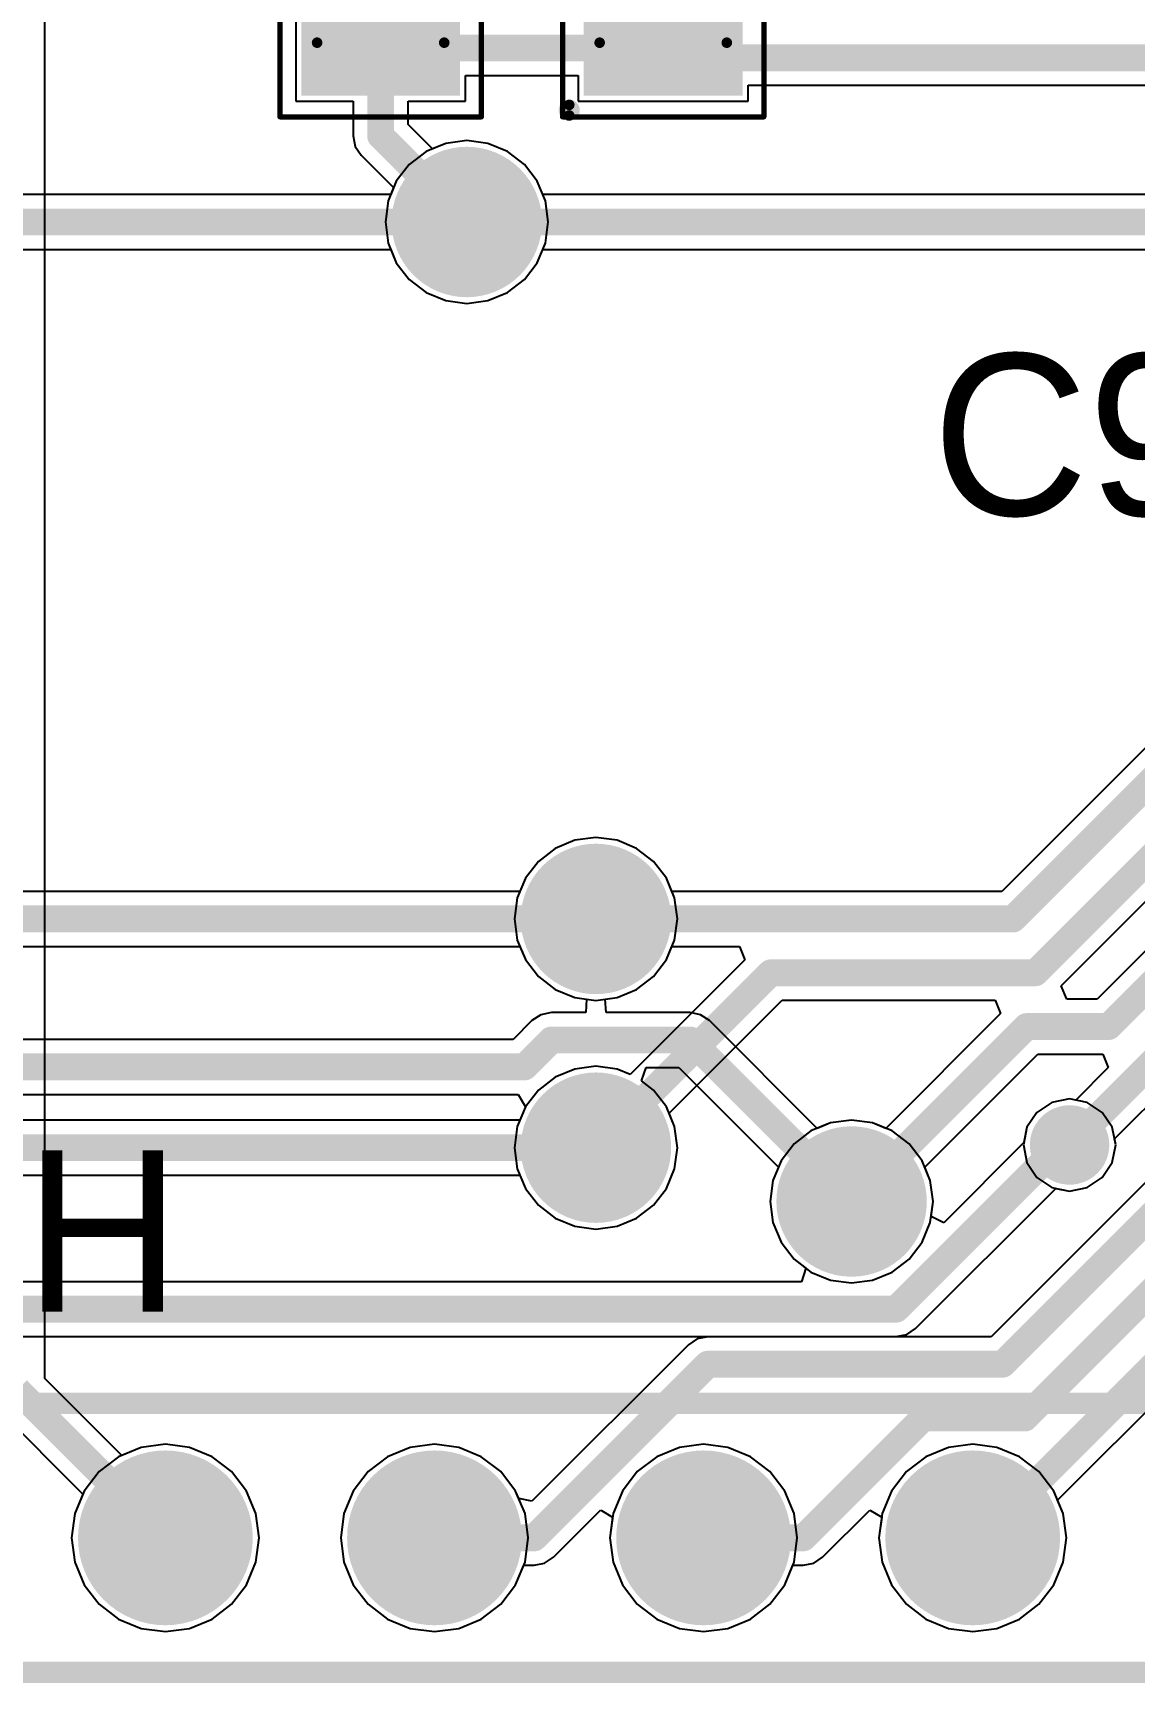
# Model space of a CAD drawing. Header units: millimetres. Extents: x 2.5 to 14.5, y 1.2 to 4.8.
# Drawn here: x 10.431 to 10.84, y 2.096 to 2.709 of the extents above; entities that cross this region are included whole.
import ezdxf

# ---------------------------------------------------------------- set-up
doc = ezdxf.new("R2010")
doc.units = ezdxf.units.MM
doc.header["$MEASUREMENT"] = 0
for name, color, linetype in [('BottomLayer', 5, 'Continuous'), ('BottomSolder', 6, 'Continuous'), ('ConnectLayer', 7, 'Continuous'), ('Mechanical13', 56, 'Continuous'), ('Mechanical15', 56, 'Continuous'), ('MultiLayer', 9, 'Continuous'), ('PadHoleLayer', 156, 'Continuous'), ('TopLayer', 1, 'Continuous'), ('TopOverlay', 2, 'Continuous'), ('TopPaste', 8, 'Continuous'), ('TopSolder', 216, 'Continuous'), ('ViaHoleLayer', 16, 'Continuous')]:
    doc.layers.add(name, color=color, linetype=linetype)

# ---------------------------------------------------------------- blocks, each defined once
blk = doc.blocks.new('HDR1X11_5')
at = {"layer": 'BottomLayer', "const_width": 0.02953}
for points in [[(0.18524, 0, 1), (0.21476, 0, 1)], [(0.28524, 0, 1), (0.31476, 0, 1)], [(0.38524, 0, 1), (0.41476, 0, 1)], [(0.48524, 0, 1), (0.51476, 0, 1)]]:
    blk.add_lwpolyline(points, format="xyb", close=True, dxfattribs=at)
at = {"layer": 'BottomSolder', "const_width": 0.03248}
for points in [[(0.18376, 0, 1), (0.21624, 0, 1)], [(0.28376, 0, 1), (0.31624, 0, 1)], [(0.38376, 0, 1), (0.41624, 0, 1)], [(0.48376, 0, 1), (0.51624, 0, 1)]]:
    blk.add_lwpolyline(points, format="xyb", close=True, dxfattribs=at)
at = {"layer": 'MultiLayer', "const_width": 0.02953}
for points in [[(0.18524, 0, 1), (0.21476, 0, 1)], [(0.28524, 0, 1), (0.31476, 0, 1)], [(0.38524, 0, 1), (0.41476, 0, 1)], [(0.48524, 0, 1), (0.51476, 0, 1)]]:
    blk.add_lwpolyline(points, format="xyb", close=True, dxfattribs=at)
at = {"layer": 'PadHoleLayer', "const_width": 0.01772}
for points in [[(0.19114, 0, 1), (0.20886, 0, 1)], [(0.29114, 0, 1), (0.30886, 0, 1)], [(0.39114, 0, 1), (0.40886, 0, 1)], [(0.49114, 0, 1), (0.50886, 0, 1)]]:
    blk.add_lwpolyline(points, format="xyb", close=True, dxfattribs=at)
at = {"layer": 'TopLayer', "const_width": 0.02953}
for points in [[(0.18524, 0, 1), (0.21476, 0, 1)], [(0.28524, 0, 1), (0.31476, 0, 1)], [(0.38524, 0, 1), (0.41476, 0, 1)], [(0.48524, 0, 1), (0.51476, 0, 1)]]:
    blk.add_lwpolyline(points, format="xyb", close=True, dxfattribs=at)
at = {"layer": 'TopOverlay', "const_width": 0.00787}
for points in [[(0.025, 0.05), (1.05, 0.05)], [(-0.05, -0.05), (1.05, -0.05)]]:
    blk.add_lwpolyline(points, dxfattribs=at)
at = {"layer": 'TopSolder', "const_width": 0.03248}
for points in [[(0.18376, 0, 1), (0.21624, 0, 1)], [(0.28376, 0, 1), (0.31624, 0, 1)], [(0.38376, 0, 1), (0.41624, 0, 1)], [(0.48376, 0, 1), (0.51624, 0, 1)]]:
    blk.add_lwpolyline(points, format="xyb", close=True, dxfattribs=at)
blk = doc.blocks.new('CAPCP2012X06N_198')
at = {"layer": 'Mechanical13', "const_width": 0.00394}
for points in [[(-0.03937, 0.02362), (-0.03937, -0.02362)], [(-0.03937, 0.02362), (0.03937, 0.02362)], [(0.03937, 0.02362), (0.03937, -0.02362)], [(-0.03937, -0.02362), (0.03937, -0.02362)]]:
    blk.add_lwpolyline(points, dxfattribs=at)
at = {"layer": 'Mechanical13', "const_width": 0.00197}
for points in [[(-0.04035, 0.02362, 1), (-0.03839, 0.02362, 1)], [(-0.04035, 0.02362, 1), (-0.03839, 0.02362, 1)], [(0.03839, 0.02362, 1), (0.04035, 0.02362, 1)], [(0.03839, 0.02362, 1), (0.04035, 0.02362, 1)], [(-0.04035, -0.02362, 1), (-0.03839, -0.02362, 1)], [(-0.04035, -0.02362, 1), (-0.03839, -0.02362, 1)], [(0.03839, -0.02362, 1), (0.04035, -0.02362, 1)], [(0.03839, -0.02362, 1), (0.04035, -0.02362, 1)]]:
    blk.add_lwpolyline(points, format="xyb", close=True, dxfattribs=at)
at = {"layer": 'Mechanical15'}
for points, const_width in [([(-0.06693, 0.0374), (-0.06693, -0.0374)], 0.00197), ([(-0.06693, 0.0374), (0.06693, 0.0374)], 0.00197), ([(0.06693, 0.0374), (0.06693, -0.0374)], 0.00197), ([(0, 0.01968), (0, -0.01969)], 0.00394), ([(-0.01969, 0), (0.01969, 0)], 0.00394), ([(-0.06693, -0.0374), (0.06693, -0.0374)], 0.00197)]:
    blk.add_lwpolyline(points, dxfattribs=dict(at, const_width=const_width))
for points, const_width in [([(-0.06742, 0.0374, 1), (-0.06644, 0.0374, 1)], 0.000984), ([(-0.06742, 0.0374, 1), (-0.06644, 0.0374, 1)], 0.000984), ([(0.06644, 0.0374, 1), (0.06742, 0.0374, 1)], 0.000984), ([(0.06644, 0.0374, 1), (0.06742, 0.0374, 1)], 0.000984), ([(-0.00098, 0.01968, 1), (0.00098, 0.01968, 1)], 0.00197), ([(-0.02067, 0, 1), (-0.0187, 0, 1)], 0.00197), ([(0.0187, 0, 1), (0.02067, 0, 1)], 0.00197), ([(-0.00098, -0.01969, 1), (0.00098, -0.01969, 1)], 0.00197), ([(-0.06742, -0.0374, 1), (-0.06644, -0.0374, 1)], 0.000984), ([(-0.06742, -0.0374, 1), (-0.06644, -0.0374, 1)], 0.000984), ([(0.06644, -0.0374, 1), (0.06742, -0.0374, 1)], 0.000984), ([(0.06644, -0.0374, 1), (0.06742, -0.0374, 1)], 0.000984)]:
    blk.add_lwpolyline(points, format="xyb", close=True, dxfattribs=dict(at, const_width=const_width))
at = {"layer": 'TopLayer'}
for points in [[(-0.02657, -0.02657), (-0.02657, 0.02657), (-0.0561, -0.02657), (-0.0561, 0.02657)], [(0.0561, -0.02657), (0.0561, 0.02657), (0.02657, -0.02657), (0.02657, 0.02657)]]:
    blk.add_solid(points, dxfattribs=at)
at = {"layer": 'TopOverlay'}
for points, const_width in [([(-0.06249, 0.03493, 1), (-0.06642, 0.03493, 1)], 0.00394), ([(-0.06741, 0.03493, 1), (-0.06544, 0.03493, 1)], 0.00197), ([(-0.06347, 0.03493, 1), (-0.0615, 0.03493, 1)], 0.00197), ([(-0.01378, 0.02264, 1), (-0.00984, 0.02264, 1)], 0.00394), ([(0.00984, 0.02264, 1), (0.01378, 0.02264, 1)], 0.00394), ([(-0.01378, -0.02264, 1), (-0.00984, -0.02264, 1)], 0.00394), ([(0.00984, -0.02264, 1), (0.01378, -0.02264, 1)], 0.00394)]:
    blk.add_lwpolyline(points, format="xyb", close=True, dxfattribs=dict(at, const_width=const_width))
at = {"layer": 'TopOverlay', "const_width": 0.00787}
for points in [[(-0.01181, 0.02264), (0.01181, 0.02264)], [(-0.01181, -0.02264), (0.01181, -0.02264)]]:
    blk.add_lwpolyline(points, dxfattribs=at)
at = {"layer": 'TopPaste'}
for points in [[(-0.02657, -0.02657), (-0.02657, 0.02657), (-0.0561, -0.02657), (-0.0561, 0.02657)], [(0.0561, -0.02657), (0.0561, 0.02657), (0.02657, -0.02657), (0.02657, 0.02657)]]:
    blk.add_solid(points, dxfattribs=at)
at = {"layer": 'TopSolder'}
for points in [[(-0.02362, -0.02953), (-0.02362, 0.02953), (-0.05905, -0.02953), (-0.05905, 0.02953)], [(0.05905, -0.02953), (0.05905, 0.02953), (0.02362, -0.02953), (0.02362, 0.02953)]]:
    blk.add_solid(points, dxfattribs=at)
blk = doc.blocks.new('CAPCP2012X06N_199')
at = {"layer": 'Mechanical13', "const_width": 0.00394}
for points in [[(-0.03937, -0.02362), (-0.03937, 0.02362)], [(0.03937, 0.02362), (-0.03937, 0.02362)], [(0.03937, -0.02362), (0.03937, 0.02362)], [(0.03937, -0.02362), (-0.03937, -0.02362)]]:
    blk.add_lwpolyline(points, dxfattribs=at)
at = {"layer": 'Mechanical13', "const_width": 0.00197}
for points in [[(-0.04035, 0.02362, 1), (-0.03839, 0.02362, 1)], [(-0.04035, 0.02362, 1), (-0.03839, 0.02362, 1)], [(0.03839, 0.02362, 1), (0.04035, 0.02362, 1)], [(0.03839, 0.02362, 1), (0.04035, 0.02362, 1)], [(-0.04035, -0.02362, 1), (-0.03839, -0.02362, 1)], [(-0.04035, -0.02362, 1), (-0.03839, -0.02362, 1)], [(0.03839, -0.02362, 1), (0.04035, -0.02362, 1)], [(0.03839, -0.02362, 1), (0.04035, -0.02362, 1)]]:
    blk.add_lwpolyline(points, format="xyb", close=True, dxfattribs=at)
at = {"layer": 'Mechanical15'}
for points, const_width in [([(-0.06693, -0.0374), (-0.06693, 0.0374)], 0.00197), ([(0.06693, 0.0374), (-0.06693, 0.0374)], 0.00197), ([(0.06693, -0.0374), (0.06693, 0.0374)], 0.00197), ([(0, -0.01968), (0, 0.01969)], 0.00394), ([(0.01968, 0), (-0.01969, 0)], 0.00394), ([(0.06693, -0.0374), (-0.06693, -0.0374)], 0.00197)]:
    blk.add_lwpolyline(points, dxfattribs=dict(at, const_width=const_width))
for points, const_width in [([(-0.06742, 0.0374, 1), (-0.06644, 0.0374, 1)], 0.000984), ([(-0.06742, 0.0374, 1), (-0.06644, 0.0374, 1)], 0.000984), ([(0.06644, 0.0374, 1), (0.06742, 0.0374, 1)], 0.000984), ([(0.06644, 0.0374, 1), (0.06742, 0.0374, 1)], 0.000984), ([(-0.00098, 0.01969, 1), (0.00098, 0.01969, 1)], 0.00197), ([(-0.02067, 0, 1), (-0.0187, 0, 1)], 0.00197), ([(0.0187, 0, 1), (0.02067, 0, 1)], 0.00197), ([(-0.00098, -0.01968, 1), (0.00098, -0.01968, 1)], 0.00197), ([(-0.06742, -0.0374, 1), (-0.06644, -0.0374, 1)], 0.000984), ([(-0.06742, -0.0374, 1), (-0.06644, -0.0374, 1)], 0.000984), ([(0.06644, -0.0374, 1), (0.06742, -0.0374, 1)], 0.000984), ([(0.06644, -0.0374, 1), (0.06742, -0.0374, 1)], 0.000984)]:
    blk.add_lwpolyline(points, format="xyb", close=True, dxfattribs=dict(at, const_width=const_width))
at = {"layer": 'TopLayer'}
for points in [[(-0.02657, -0.02657), (-0.02657, 0.02657), (-0.0561, -0.02657), (-0.0561, 0.02657)], [(0.0561, -0.02657), (0.0561, 0.02657), (0.02657, -0.02657), (0.02657, 0.02657)]]:
    blk.add_solid(points, dxfattribs=at)
at = {"layer": 'TopOverlay'}
for points, const_width in [([(-0.06249, 0.03493, 1), (-0.06642, 0.03493, 1)], 0.00394), ([(-0.06741, 0.03493, 1), (-0.06544, 0.03493, 1)], 0.00197), ([(-0.06347, 0.03493, 1), (-0.0615, 0.03493, 1)], 0.00197), ([(-0.01378, 0.02264, 1), (-0.00984, 0.02264, 1)], 0.00394), ([(0.00984, 0.02264, 1), (0.01378, 0.02264, 1)], 0.00394), ([(-0.01378, -0.02264, 1), (-0.00984, -0.02264, 1)], 0.00394), ([(0.00984, -0.02264, 1), (0.01378, -0.02264, 1)], 0.00394)]:
    blk.add_lwpolyline(points, format="xyb", close=True, dxfattribs=dict(at, const_width=const_width))
at = {"layer": 'TopOverlay', "const_width": 0.00787}
for points in [[(0.01181, 0.02264), (-0.01181, 0.02264)], [(0.01181, -0.02264), (-0.01181, -0.02264)]]:
    blk.add_lwpolyline(points, dxfattribs=at)
at = {"layer": 'TopPaste'}
for points in [[(-0.02657, -0.02657), (-0.02657, 0.02657), (-0.0561, -0.02657), (-0.0561, 0.02657)], [(0.0561, -0.02657), (0.0561, 0.02657), (0.02657, -0.02657), (0.02657, 0.02657)]]:
    blk.add_solid(points, dxfattribs=at)
at = {"layer": 'TopSolder'}
for points in [[(-0.02362, -0.02953), (-0.02362, 0.02953), (-0.05905, -0.02953), (-0.05905, 0.02953)], [(0.05905, -0.02953), (0.05905, 0.02953), (0.02362, -0.02953), (0.02362, 0.02953)]]:
    blk.add_solid(points, dxfattribs=at)

msp = doc.modelspace()

# ---------------------------------------------------------------- linework, layer by layer
at = {"layer": 'BottomLayer'}
for points, const_width in [([(10.5795, 2.639, 1), (10.6045, 2.639, 1)], 0.025), ([(10.5895, 2.639, 1), (10.5945, 2.639, 1)], 0.005), ([(10.5895, 2.639, 1), (10.5945, 2.639, 1)], 0.005), ([(10.6275, 2.38, 1), (10.6525, 2.38, 1)], 0.025), ([(10.6375, 2.38, 1), (10.6425, 2.38, 1)], 0.005), ([(10.62093, 2.335, 1), (10.62593, 2.335, 1)], 0.005), ([(10.62093, 2.335, 1), (10.62593, 2.335, 1)], 0.005), ([(10.6725, 2.335, 1), (10.6775, 2.335, 1)], 0.005), ([(10.6725, 2.335, 1), (10.6775, 2.335, 1)], 0.005), ([(10.61093, 2.325, 1), (10.61593, 2.325, 1)], 0.005), ([(10.61093, 2.325, 1), (10.61593, 2.325, 1)], 0.005), ([(10.6275, 2.295, 1), (10.6525, 2.295, 1)], 0.025), ([(10.81009, 2.296, 1), (10.82191, 2.296, 1)], 0.01181), ([(10.6375, 2.295, 1), (10.6425, 2.295, 1)], 0.005), ([(10.7225, 2.275, 1), (10.7475, 2.275, 1)], 0.025), ([(10.80907, 2.295, 1), (10.81407, 2.295, 1)], 0.005), ([(10.7325, 2.275, 1), (10.7375, 2.275, 1)], 0.005), ([(10.74907, 2.235, 1), (10.75407, 2.235, 1)], 0.005), ([(10.74907, 2.235, 1), (10.75407, 2.235, 1)], 0.005)]:
    msp.add_lwpolyline(points, format="xyb", close=True, dxfattribs=dict(at, const_width=const_width))
at = {"layer": 'BottomLayer', "const_width": 0.01}
for points in [[(10.027, 2.639), (10.592, 2.639)], [(10.592, 2.639), (11.077, 2.639)], [(9.67, 2.38), (10.64, 2.38)], [(10.61343, 2.325), (10.62343, 2.335)], [(10.62343, 2.335), (10.675, 2.335)], [(10.675, 2.335), (10.735, 2.275)], [(8.425, 2.325), (10.61343, 2.325)], [(9.945, 2.295), (10.64, 2.295)], [(10.75157, 2.235), (10.81157, 2.295)], [(10.025, 2.235), (10.75157, 2.235)]]:
    msp.add_lwpolyline(points, dxfattribs=at)
at = {"layer": 'BottomSolder'}
for points, const_width in [([(10.57802, 2.639, 1), (10.60598, 2.639, 1)], 0.02795), ([(10.62602, 2.38, 1), (10.65398, 2.38, 1)], 0.02795), ([(10.62602, 2.295, 1), (10.65398, 2.295, 1)], 0.02795), ([(10.80862, 2.296, 1), (10.82338, 2.296, 1)], 0.01476), ([(10.72102, 2.275, 1), (10.74898, 2.275, 1)], 0.02795)]:
    msp.add_lwpolyline(points, format="xyb", close=True, dxfattribs=dict(at, const_width=const_width))
at = {"layer": 'ConnectLayer'}
for p, q in [((10.4352, 2.20922), (10.4352, 2.80024)), ((10.52843, 2.72343), (10.52843, 2.6839)), ((10.59157, 2.6839), (10.59157, 2.69347)), ((10.59157, 2.69347), (10.63343, 2.69347)), ((10.63343, 2.69347), (10.63343, 2.6839)), ((10.69657, 2.6839), (10.69657, 2.6898)), ((10.69657, 2.6898), (10.89209, 2.6898)), ((10.52843, 2.6839), (10.5498, 2.6839)), ((10.5498, 2.6839), (10.5498, 2.671)), ((10.5702, 2.67522), (10.5702, 2.6839)), ((10.5702, 2.6839), (10.59157, 2.6839)), ((10.63343, 2.6839), (10.69657, 2.6839)), ((10.57923, 2.66618), (10.5702, 2.67522)), ((10.5498, 2.671), (10.55058, 2.6671)), ((10.58417, 2.66823), (10.57687, 2.6652)), ((10.58417, 2.66823), (10.57923, 2.66618)), ((10.592, 2.66926), (10.58417, 2.66823)), ((10.592, 2.66926), (10.58417, 2.66823)), ((10.59983, 2.66823), (10.592, 2.66926)), ((10.59983, 2.66823), (10.592, 2.66926)), ((10.60713, 2.6652), (10.59983, 2.66823)), ((10.60713, 2.6652), (10.59983, 2.66823)), ((10.55058, 2.6671), (10.55279, 2.66379)), ((10.55279, 2.66379), (10.56482, 2.65177)), ((10.57687, 2.6652), (10.5706, 2.6604)), ((10.6134, 2.6604), (10.60713, 2.6652)), ((10.6134, 2.6604), (10.60713, 2.6652)), ((10.5706, 2.6604), (10.56579, 2.65413)), ((10.6182, 2.65413), (10.6134, 2.6604)), ((10.6182, 2.65413), (10.6134, 2.6604)), ((10.56375, 2.6492), (10.05525, 2.6492)), ((10.56482, 2.65177), (10.56277, 2.64683)), ((10.56579, 2.65413), (10.56375, 2.6492)), ((10.62025, 2.6492), (10.6182, 2.65413)), ((10.62123, 2.64683), (10.6182, 2.65413)), ((11.537, 2.6492), (10.62025, 2.6492)), ((10.56277, 2.64683), (10.56174, 2.639)), ((10.62226, 2.639), (10.62123, 2.64683)), ((10.56174, 2.639), (10.56277, 2.63117)), ((10.62123, 2.63117), (10.62226, 2.639)), ((10.56277, 2.63117), (10.56579, 2.62387)), ((10.6182, 2.62387), (10.62123, 2.63117)), ((10.05525, 2.6288), (10.56375, 2.6288)), ((10.56375, 2.6288), (10.56579, 2.62387)), ((10.6182, 2.62387), (10.62025, 2.6288)), ((10.62025, 2.6288), (11.07278, 2.6288)), ((11.1898, 2.62766), (10.78687, 2.22472)), ((10.56579, 2.62387), (10.5706, 2.6176)), ((10.56579, 2.62387), (10.5706, 2.6176)), ((10.6134, 2.6176), (10.6182, 2.62387)), ((10.6134, 2.6176), (10.6182, 2.62387)), ((10.5706, 2.6176), (10.57687, 2.6128)), ((10.5706, 2.6176), (10.57687, 2.6128)), ((10.57687, 2.6128), (10.58417, 2.60977)), ((10.57687, 2.6128), (10.58417, 2.60977)), ((10.59983, 2.60977), (10.60713, 2.6128)), ((10.59983, 2.60977), (10.60713, 2.6128)), ((10.60713, 2.6128), (10.6134, 2.6176)), ((10.60713, 2.6128), (10.6134, 2.6176)), ((10.58417, 2.60977), (10.592, 2.60874)), ((10.58417, 2.60977), (10.592, 2.60874)), ((10.592, 2.60874), (10.59983, 2.60977)), ((10.592, 2.60874), (10.59983, 2.60977)), ((10.83269, 2.29827), (11.13949, 2.60507)), ((10.81157, 2.16401), (11.2448, 2.59725)), ((10.92448, 2.5239), (10.79078, 2.3902)), ((10.8129, 2.3552), (10.94641, 2.4887)), ((10.95974, 2.4837), (10.82623, 2.3502)), ((10.64, 2.41026), (10.63217, 2.40923)), ((10.64, 2.41026), (10.63217, 2.40923)), ((10.64783, 2.40923), (10.64, 2.41026)), ((10.64783, 2.40923), (10.64, 2.41026)), ((10.62487, 2.4062), (10.6186, 2.4014)), ((10.62487, 2.4062), (10.6186, 2.4014)), ((10.63217, 2.40923), (10.62487, 2.4062)), ((10.63217, 2.40923), (10.62487, 2.4062)), ((10.65513, 2.4062), (10.64783, 2.40923)), ((10.65513, 2.4062), (10.64783, 2.40923)), ((10.6614, 2.4014), (10.65513, 2.4062)), ((10.6614, 2.4014), (10.65513, 2.4062)), ((10.6186, 2.4014), (10.61379, 2.39513)), ((10.6186, 2.4014), (10.61379, 2.39513)), ((10.6662, 2.39513), (10.6614, 2.4014)), ((10.6662, 2.39513), (10.6614, 2.4014)), ((10.61379, 2.39513), (10.61077, 2.38783)), ((10.61379, 2.39513), (10.61175, 2.3902)), ((10.66923, 2.38783), (10.6662, 2.39513)), ((10.66825, 2.3902), (10.6662, 2.39513)), ((10.61175, 2.3902), (9.67422, 2.3902)), ((10.61077, 2.38783), (10.60974, 2.38)), ((10.79078, 2.3902), (10.66825, 2.3902)), ((10.67026, 2.38), (10.66923, 2.38783)), ((10.60974, 2.38), (10.61077, 2.37217)), ((10.66923, 2.37217), (10.67026, 2.38)), ((9.67, 2.3698), (10.61175, 2.3698)), ((10.61077, 2.37217), (10.61379, 2.36487)), ((10.61175, 2.3698), (10.61379, 2.36487)), ((10.6662, 2.36487), (10.66923, 2.37217)), ((10.6662, 2.36487), (10.66825, 2.3698)), ((10.66825, 2.3698), (10.69331, 2.3698)), ((10.69331, 2.3698), (10.69538, 2.3648)), ((10.61379, 2.36487), (10.6186, 2.3586)), ((10.61379, 2.36487), (10.6186, 2.3586)), ((10.69538, 2.3648), (10.65277, 2.32218)), ((10.6614, 2.3586), (10.6662, 2.36487)), ((10.6614, 2.3586), (10.6662, 2.36487)), ((10.6186, 2.3586), (10.62487, 2.35379)), ((10.6186, 2.3586), (10.62487, 2.35379)), ((10.65513, 2.35379), (10.6614, 2.3586)), ((10.65513, 2.35379), (10.6614, 2.3586)), ((10.81497, 2.3502), (10.8129, 2.3552)), ((10.62487, 2.35379), (10.63217, 2.35077)), ((10.62487, 2.35379), (10.63217, 2.35077)), ((10.63217, 2.35077), (10.63655, 2.3502)), ((10.63217, 2.35077), (10.64, 2.34974)), ((10.63655, 2.3502), (10.63622, 2.3452)), ((10.64, 2.34974), (10.64783, 2.35077)), ((10.64345, 2.3502), (10.64783, 2.35077)), ((10.64378, 2.3452), (10.64345, 2.3502)), ((10.64783, 2.35077), (10.65513, 2.35379)), ((10.64783, 2.35077), (10.65513, 2.35379)), ((10.66718, 2.30777), (10.70922, 2.3498)), ((10.70922, 2.3498), (10.78831, 2.3498)), ((10.78831, 2.3498), (10.79038, 2.3448)), ((10.82623, 2.3502), (10.81497, 2.3502)), ((10.61953, 2.34442), (10.61622, 2.34221)), ((10.62343, 2.3452), (10.61953, 2.34442)), ((10.63622, 2.3452), (10.62343, 2.3452)), ((10.675, 2.3452), (10.64378, 2.3452)), ((10.6789, 2.34442), (10.675, 2.3452)), ((10.68221, 2.34221), (10.6789, 2.34442)), ((10.79038, 2.3448), (10.74777, 2.30218)), ((10.61622, 2.34221), (10.60921, 2.3352)), ((10.72223, 2.30218), (10.68221, 2.34221)), ((10.60921, 2.3352), (8.45325, 2.3352)), ((10.63217, 2.32423), (10.62487, 2.3212)), ((10.64, 2.32526), (10.63217, 2.32423)), ((10.64783, 2.32423), (10.64, 2.32526)), ((10.65277, 2.32218), (10.64783, 2.32423)), ((10.65696, 2.3198), (10.65865, 2.3248)), ((10.65865, 2.3248), (10.67078, 2.3248)), ((10.67078, 2.3248), (10.70782, 2.28777)), ((10.76218, 2.28777), (10.80422, 2.3298)), ((10.80422, 2.3298), (10.82831, 2.3298)), ((10.83038, 2.3248), (10.81827, 2.31269)), ((10.82831, 2.3298), (10.83038, 2.3248)), ((10.62487, 2.3212), (10.6186, 2.3164)), ((10.6614, 2.3164), (10.65696, 2.3198)), ((8.45325, 2.3148), (10.61108, 2.3148)), ((10.61108, 2.3148), (10.61379, 2.31013)), ((10.6186, 2.3164), (10.61379, 2.31013)), ((10.6662, 2.31013), (10.6614, 2.3164)), ((10.80944, 2.31184), (10.80388, 2.30812)), ((10.80944, 2.31184), (10.80388, 2.30812)), ((10.816, 2.31314), (10.80944, 2.31184)), ((10.816, 2.31314), (10.80944, 2.31184)), ((10.82256, 2.31184), (10.816, 2.31314)), ((10.81827, 2.31269), (10.816, 2.31314)), ((10.82812, 2.30812), (10.82256, 2.31184)), ((10.61379, 2.31013), (10.61077, 2.30283)), ((10.61379, 2.31013), (10.61175, 2.3052)), ((10.66923, 2.30283), (10.6662, 2.31013)), ((10.66923, 2.30283), (10.66718, 2.30777)), ((10.80388, 2.30812), (10.80016, 2.30256)), ((10.80388, 2.30812), (10.80016, 2.30256)), ((10.83184, 2.30256), (10.82812, 2.30812)), ((10.61175, 2.3052), (9.945, 2.3052)), ((10.61077, 2.30283), (10.60974, 2.295)), ((10.67026, 2.295), (10.66923, 2.30283)), ((10.67026, 2.295), (10.66923, 2.30283)), ((10.71987, 2.3012), (10.7136, 2.2964)), ((10.72717, 2.30423), (10.71987, 2.3012)), ((10.72717, 2.30423), (10.72223, 2.30218)), ((10.735, 2.30526), (10.72717, 2.30423)), ((10.735, 2.30526), (10.72717, 2.30423)), ((10.74283, 2.30423), (10.735, 2.30526)), ((10.74283, 2.30423), (10.735, 2.30526)), ((10.75013, 2.3012), (10.74283, 2.30423)), ((10.74777, 2.30218), (10.74283, 2.30423)), ((10.7564, 2.2964), (10.75013, 2.3012)), ((10.80016, 2.30256), (10.79886, 2.296)), ((10.80016, 2.30256), (10.79904, 2.29689)), ((10.83314, 2.296), (10.83184, 2.30256)), ((10.60974, 2.295), (10.61077, 2.28717)), ((10.66923, 2.28717), (10.67026, 2.295)), ((10.66923, 2.28717), (10.67026, 2.295)), ((10.7136, 2.2964), (10.7088, 2.29013)), ((10.76121, 2.29013), (10.7564, 2.2964)), ((10.79904, 2.29689), (10.76926, 2.26712)), ((10.79886, 2.296), (10.80016, 2.28944)), ((10.83184, 2.28944), (10.83314, 2.296)), ((10.83184, 2.28944), (10.83314, 2.296)), ((10.83314, 2.296), (10.83269, 2.29827)), ((10.61077, 2.28717), (10.61379, 2.27987)), ((10.6662, 2.27987), (10.66923, 2.28717)), ((10.6662, 2.27987), (10.66923, 2.28717)), ((10.7088, 2.29013), (10.70577, 2.28283)), ((10.70782, 2.28777), (10.70577, 2.28283)), ((10.76423, 2.28283), (10.76121, 2.29013)), ((10.76423, 2.28283), (10.76218, 2.28777)), ((10.80016, 2.28944), (10.80388, 2.28388)), ((10.82812, 2.28388), (10.83184, 2.28944)), ((10.82812, 2.28388), (10.83184, 2.28944)), ((9.94922, 2.2848), (10.61175, 2.2848)), ((10.61175, 2.2848), (10.61379, 2.27987)), ((10.70577, 2.28283), (10.70474, 2.275)), ((10.70577, 2.28283), (10.70474, 2.275)), ((10.76526, 2.275), (10.76423, 2.28283)), ((10.76526, 2.275), (10.76423, 2.28283)), ((10.80388, 2.28388), (10.80944, 2.28016)), ((10.82256, 2.28016), (10.82812, 2.28388)), ((10.82256, 2.28016), (10.82812, 2.28388)), ((10.61379, 2.27987), (10.6186, 2.2736)), ((10.61379, 2.27987), (10.6186, 2.2736)), ((10.6614, 2.2736), (10.6662, 2.27987)), ((10.6614, 2.2736), (10.6662, 2.27987)), ((10.70474, 2.275), (10.70577, 2.26717)), ((10.70474, 2.275), (10.70577, 2.26717)), ((10.75878, 2.22779), (10.81087, 2.27988)), ((10.76423, 2.26717), (10.76526, 2.275)), ((10.76453, 2.26945), (10.76526, 2.275)), ((10.80944, 2.28016), (10.816, 2.27886)), ((10.81087, 2.27988), (10.816, 2.27886)), ((10.816, 2.27886), (10.82256, 2.28016)), ((10.816, 2.27886), (10.82256, 2.28016)), ((10.6186, 2.2736), (10.62487, 2.26879)), ((10.6186, 2.2736), (10.62487, 2.26879)), ((10.62487, 2.26879), (10.63217, 2.26577)), ((10.62487, 2.26879), (10.63217, 2.26577)), ((10.64783, 2.26577), (10.65513, 2.26879)), ((10.64783, 2.26577), (10.65513, 2.26879)), ((10.65513, 2.26879), (10.6614, 2.2736)), ((10.65513, 2.26879), (10.6614, 2.2736)), ((10.76926, 2.26712), (10.76453, 2.26945)), ((10.63217, 2.26577), (10.64, 2.26474)), ((10.63217, 2.26577), (10.64, 2.26474)), ((10.64, 2.26474), (10.64783, 2.26577)), ((10.64, 2.26474), (10.64783, 2.26577)), ((10.70577, 2.26717), (10.7088, 2.25987)), ((10.70577, 2.26717), (10.7088, 2.25987)), ((10.76121, 2.25987), (10.76423, 2.26717)), ((10.7088, 2.25987), (10.7136, 2.2536)), ((10.7088, 2.25987), (10.7136, 2.2536)), ((10.7564, 2.2536), (10.76121, 2.25987)), ((10.7136, 2.2536), (10.71804, 2.2502)), ((10.7136, 2.2536), (10.71987, 2.24879)), ((10.75013, 2.24879), (10.7564, 2.2536)), ((10.71635, 2.2452), (10.025, 2.2452)), ((10.71804, 2.2502), (10.71635, 2.2452)), ((10.71987, 2.24879), (10.72717, 2.24577)), ((10.72717, 2.24577), (10.735, 2.24474)), ((10.735, 2.24474), (10.74283, 2.24577)), ((10.74283, 2.24577), (10.75013, 2.24879)), ((10.75547, 2.22558), (10.75878, 2.22779)), ((10.02922, 2.2248), (10.75157, 2.2248)), ((10.67435, 2.22174), (10.61623, 2.16362)), ((10.67765, 2.22395), (10.67435, 2.22174)), ((10.68156, 2.22472), (10.67765, 2.22395)), ((10.78687, 2.22472), (10.68156, 2.22472)), ((10.75157, 2.2248), (10.75547, 2.22558)), ((10.46377, 2.18065), (10.4352, 2.20922)), ((10.41779, 2.19779), (10.44935, 2.16623)), ((10.47099, 2.18364), (10.46259, 2.18016)), ((10.47099, 2.18364), (10.46377, 2.18065)), ((10.48, 2.18483), (10.47099, 2.18364)), ((10.48, 2.18483), (10.47099, 2.18364)), ((10.48901, 2.18364), (10.48, 2.18483)), ((10.48901, 2.18364), (10.48, 2.18483)), ((10.49741, 2.18016), (10.48901, 2.18364)), ((10.49741, 2.18016), (10.48901, 2.18364)), ((10.57099, 2.18364), (10.56259, 2.18016)), ((10.57099, 2.18364), (10.56259, 2.18016)), ((10.58, 2.18483), (10.57099, 2.18364)), ((10.58, 2.18483), (10.57099, 2.18364)), ((10.58901, 2.18364), (10.58, 2.18483)), ((10.58901, 2.18364), (10.58, 2.18483)), ((10.59741, 2.18016), (10.58901, 2.18364)), ((10.59741, 2.18016), (10.58901, 2.18364)), ((10.67099, 2.18364), (10.66259, 2.18016)), ((10.68, 2.18483), (10.67099, 2.18364)), ((10.68901, 2.18364), (10.68, 2.18483)), ((10.69741, 2.18016), (10.68901, 2.18364)), ((10.77099, 2.18364), (10.76259, 2.18016)), ((10.78, 2.18483), (10.77099, 2.18364)), ((10.78901, 2.18364), (10.78, 2.18483)), ((10.79741, 2.18016), (10.78901, 2.18364)), ((10.46259, 2.18016), (10.45537, 2.17463)), ((10.50463, 2.17463), (10.49741, 2.18016)), ((10.50463, 2.17463), (10.49741, 2.18016)), ((10.56259, 2.18016), (10.55537, 2.17463)), ((10.56259, 2.18016), (10.55537, 2.17463)), ((10.60463, 2.17463), (10.59741, 2.18016)), ((10.60463, 2.17463), (10.59741, 2.18016)), ((10.66259, 2.18016), (10.65537, 2.17463)), ((10.70463, 2.17463), (10.69741, 2.18016)), ((10.76259, 2.18016), (10.75537, 2.17463)), ((10.80463, 2.17463), (10.79741, 2.18016)), ((10.45537, 2.17463), (10.44984, 2.16741)), ((10.51016, 2.16741), (10.50463, 2.17463)), ((10.51016, 2.16741), (10.50463, 2.17463)), ((10.55537, 2.17463), (10.54984, 2.16741)), ((10.55537, 2.17463), (10.54984, 2.16741)), ((10.61016, 2.16741), (10.60463, 2.17463)), ((10.61016, 2.16741), (10.60463, 2.17463)), ((10.65537, 2.17463), (10.64984, 2.16741)), ((10.71016, 2.16741), (10.70463, 2.17463)), ((10.75537, 2.17463), (10.74984, 2.16741)), ((10.81016, 2.16741), (10.80463, 2.17463)), ((10.44984, 2.16741), (10.44636, 2.15901)), ((10.44935, 2.16623), (10.44636, 2.15901)), ((10.51364, 2.15901), (10.51016, 2.16741)), ((10.51364, 2.15901), (10.51016, 2.16741)), ((10.54984, 2.16741), (10.54636, 2.15901)), ((10.54984, 2.16741), (10.54636, 2.15901)), ((10.61364, 2.15901), (10.61016, 2.16741)), ((10.61133, 2.1646), (10.61016, 2.16741)), ((10.61623, 2.16362), (10.61133, 2.1646)), ((10.64984, 2.16741), (10.64636, 2.15901)), ((10.71364, 2.15901), (10.71016, 2.16741)), ((10.74984, 2.16741), (10.74636, 2.15901)), ((10.81364, 2.15901), (10.81016, 2.16741)), ((10.44636, 2.15901), (10.44517, 2.15)), ((10.44636, 2.15901), (10.44517, 2.15)), ((10.51483, 2.15), (10.51364, 2.15901)), ((10.51483, 2.15), (10.51364, 2.15901)), ((10.54636, 2.15901), (10.54517, 2.15)), ((10.54636, 2.15901), (10.54517, 2.15)), ((10.61483, 2.15), (10.61364, 2.15901)), ((10.62424, 2.14279), (10.64174, 2.16029)), ((10.64174, 2.16029), (10.64203, 2.16022)), ((10.64203, 2.16022), (10.64618, 2.15767)), ((10.64636, 2.15901), (10.64517, 2.15)), ((10.71483, 2.15), (10.71364, 2.15901)), ((10.72424, 2.14279), (10.74174, 2.16029)), ((10.74174, 2.16029), (10.74203, 2.16022)), ((10.74203, 2.16022), (10.74618, 2.15767)), ((10.74636, 2.15901), (10.74517, 2.15)), ((10.81364, 2.15901), (10.81157, 2.16401)), ((10.81483, 2.15), (10.81364, 2.15901)), ((10.81483, 2.15), (10.81364, 2.15901)), ((10.64618, 2.15767), (10.64517, 2.15)), ((10.74618, 2.15767), (10.74517, 2.15)), ((10.44517, 2.15), (10.44636, 2.14099)), ((10.44517, 2.15), (10.44636, 2.14099)), ((10.51364, 2.14099), (10.51483, 2.15)), ((10.51364, 2.14099), (10.51483, 2.15)), ((10.54517, 2.15), (10.54636, 2.14099)), ((10.54517, 2.15), (10.54636, 2.14099)), ((10.61364, 2.14099), (10.61483, 2.15)), ((10.64517, 2.15), (10.64636, 2.14099)), ((10.64517, 2.15), (10.64636, 2.14099)), ((10.71364, 2.14099), (10.71483, 2.15)), ((10.74517, 2.15), (10.74636, 2.14099)), ((10.74517, 2.15), (10.74636, 2.14099)), ((10.81364, 2.14099), (10.81483, 2.15)), ((10.81364, 2.14099), (10.81483, 2.15)), ((10.44636, 2.14099), (10.44984, 2.13259)), ((10.44636, 2.14099), (10.44984, 2.13259)), ((10.51016, 2.13259), (10.51364, 2.14099)), ((10.51016, 2.13259), (10.51364, 2.14099)), ((10.54636, 2.14099), (10.54984, 2.13259)), ((10.54636, 2.14099), (10.54984, 2.13259)), ((10.61016, 2.13259), (10.61364, 2.14099)), ((10.61703, 2.1398), (10.62093, 2.14058)), ((10.62093, 2.14058), (10.62424, 2.14279)), ((10.64636, 2.14099), (10.64984, 2.13259)), ((10.64636, 2.14099), (10.64984, 2.13259)), ((10.71016, 2.13259), (10.71364, 2.14099)), ((10.71703, 2.1398), (10.72093, 2.14058)), ((10.72093, 2.14058), (10.72424, 2.14279)), ((10.74636, 2.14099), (10.74984, 2.13259)), ((10.74636, 2.14099), (10.74984, 2.13259)), ((10.81016, 2.13259), (10.81364, 2.14099)), ((10.81016, 2.13259), (10.81364, 2.14099)), ((10.61016, 2.13259), (10.61315, 2.1398)), ((10.61315, 2.1398), (10.61703, 2.1398)), ((10.71016, 2.13259), (10.71315, 2.1398)), ((10.71315, 2.1398), (10.71703, 2.1398)), ((10.44984, 2.13259), (10.45537, 2.12537)), ((10.44984, 2.13259), (10.45537, 2.12537)), ((10.50463, 2.12537), (10.51016, 2.13259)), ((10.50463, 2.12537), (10.51016, 2.13259)), ((10.54984, 2.13259), (10.55537, 2.12537)), ((10.54984, 2.13259), (10.55537, 2.12537)), ((10.60463, 2.12537), (10.61016, 2.13259)), ((10.60463, 2.12537), (10.61016, 2.13259)), ((10.64984, 2.13259), (10.65537, 2.12537)), ((10.64984, 2.13259), (10.65537, 2.12537)), ((10.70463, 2.12537), (10.71016, 2.13259)), ((10.70463, 2.12537), (10.71016, 2.13259)), ((10.74984, 2.13259), (10.75537, 2.12537)), ((10.74984, 2.13259), (10.75537, 2.12537)), ((10.80463, 2.12537), (10.81016, 2.13259)), ((10.80463, 2.12537), (10.81016, 2.13259)), ((10.45537, 2.12537), (10.46259, 2.11984)), ((10.45537, 2.12537), (10.46259, 2.11984)), ((10.49741, 2.11984), (10.50463, 2.12537)), ((10.49741, 2.11984), (10.50463, 2.12537)), ((10.55537, 2.12537), (10.56259, 2.11984)), ((10.55537, 2.12537), (10.56259, 2.11984)), ((10.59741, 2.11984), (10.60463, 2.12537)), ((10.59741, 2.11984), (10.60463, 2.12537)), ((10.65537, 2.12537), (10.66259, 2.11984)), ((10.65537, 2.12537), (10.66259, 2.11984)), ((10.69741, 2.11984), (10.70463, 2.12537)), ((10.69741, 2.11984), (10.70463, 2.12537)), ((10.75537, 2.12537), (10.76259, 2.11984)), ((10.75537, 2.12537), (10.76259, 2.11984)), ((10.79741, 2.11984), (10.80463, 2.12537)), ((10.79741, 2.11984), (10.80463, 2.12537)), ((10.46259, 2.11984), (10.47099, 2.11636)), ((10.46259, 2.11984), (10.47099, 2.11636)), ((10.47099, 2.11636), (10.48, 2.11517)), ((10.47099, 2.11636), (10.48, 2.11517)), ((10.48, 2.11517), (10.48901, 2.11636)), ((10.48, 2.11517), (10.48901, 2.11636)), ((10.48901, 2.11636), (10.49741, 2.11984)), ((10.48901, 2.11636), (10.49741, 2.11984)), ((10.56259, 2.11984), (10.57099, 2.11636)), ((10.56259, 2.11984), (10.57099, 2.11636)), ((10.57099, 2.11636), (10.58, 2.11517)), ((10.57099, 2.11636), (10.58, 2.11517)), ((10.58, 2.11517), (10.58901, 2.11636)), ((10.58, 2.11517), (10.58901, 2.11636)), ((10.58901, 2.11636), (10.59741, 2.11984)), ((10.58901, 2.11636), (10.59741, 2.11984)), ((10.66259, 2.11984), (10.67099, 2.11636)), ((10.66259, 2.11984), (10.67099, 2.11636)), ((10.67099, 2.11636), (10.68, 2.11517)), ((10.67099, 2.11636), (10.68, 2.11517)), ((10.68, 2.11517), (10.68901, 2.11636)), ((10.68, 2.11517), (10.68901, 2.11636)), ((10.68901, 2.11636), (10.69741, 2.11984)), ((10.68901, 2.11636), (10.69741, 2.11984)), ((10.76259, 2.11984), (10.77099, 2.11636)), ((10.76259, 2.11984), (10.77099, 2.11636)), ((10.77099, 2.11636), (10.78, 2.11517)), ((10.77099, 2.11636), (10.78, 2.11517)), ((10.78, 2.11517), (10.78901, 2.11636)), ((10.78, 2.11517), (10.78901, 2.11636)), ((10.78901, 2.11636), (10.79741, 2.11984)), ((10.78901, 2.11636), (10.79741, 2.11984))]:
    msp.add_line(p, q, dxfattribs=at)
at = {"layer": 'MultiLayer'}
for points, const_width in [([(10.5795, 2.639, 1), (10.6045, 2.639, 1)], 0.025), ([(10.6275, 2.38, 1), (10.6525, 2.38, 1)], 0.025), ([(10.6275, 2.295, 1), (10.6525, 2.295, 1)], 0.025), ([(10.81009, 2.296, 1), (10.82191, 2.296, 1)], 0.01181), ([(10.7225, 2.275, 1), (10.7475, 2.275, 1)], 0.025)]:
    msp.add_lwpolyline(points, format="xyb", close=True, dxfattribs=dict(at, const_width=const_width))
at = {"layer": 'TopLayer', "const_width": 0.01}
for points in [[(10.56, 2.671), (10.56, 2.70366)], [(10.56, 2.70366), (10.665, 2.70366)], [(10.665, 2.70366), (10.66866, 2.7)], [(10.66866, 2.7), (10.91522, 2.7)], [(10.56, 2.671), (10.592, 2.639)], [(10.7911, 2.21453), (11.2, 2.62343)], [(10.79938, 2.19453), (11.22, 2.61515)], [(10.816, 2.296), (11.13228, 2.61228)], [(10.78314, 2.15), (11.24, 2.60686)], [(10.83046, 2.34), (11.065, 2.57454)], [(10.795, 2.38), (10.9339, 2.5189)], [(10.80328, 2.36), (10.94218, 2.4989)], [(10.64, 2.38), (10.795, 2.38)], [(10.64, 2.295), (10.705, 2.36)], [(10.705, 2.36), (10.80328, 2.36)], [(10.735, 2.275), (10.8, 2.34)], [(10.8, 2.34), (10.83046, 2.34)], [(10.61703, 2.15), (10.68156, 2.21453)], [(10.68156, 2.21453), (10.7911, 2.21453)], [(10.425, 2.205), (10.48, 2.15)], [(10.71703, 2.15), (10.76156, 2.19453)], [(10.76156, 2.19453), (10.79938, 2.19453)], [(10.58, 2.15), (10.61703, 2.15)], [(10.68, 2.15), (10.71703, 2.15)], [(10.78, 2.15), (10.78314, 2.15)]]:
    msp.add_lwpolyline(points, dxfattribs=at)
at = {"layer": 'TopLayer'}
for points, const_width in [([(10.5575, 2.70366, 1), (10.5625, 2.70366, 1)], 0.005), ([(10.5575, 2.70366, 1), (10.5625, 2.70366, 1)], 0.005), ([(10.6625, 2.70366, 1), (10.6675, 2.70366, 1)], 0.005), ([(10.6625, 2.70366, 1), (10.6675, 2.70366, 1)], 0.005), ([(10.66616, 2.7, 1), (10.67116, 2.7, 1)], 0.005), ([(10.66616, 2.7, 1), (10.67116, 2.7, 1)], 0.005), ([(10.5575, 2.671, 1), (10.5625, 2.671, 1)], 0.005), ([(10.5575, 2.671, 1), (10.5625, 2.671, 1)], 0.005), ([(10.5795, 2.639, 1), (10.6045, 2.639, 1)], 0.025), ([(10.5895, 2.639, 1), (10.5945, 2.639, 1)], 0.005), ([(10.6275, 2.38, 1), (10.6525, 2.38, 1)], 0.025), ([(10.6375, 2.38, 1), (10.6425, 2.38, 1)], 0.005), ([(10.7925, 2.38, 1), (10.7975, 2.38, 1)], 0.005), ([(10.7925, 2.38, 1), (10.7975, 2.38, 1)], 0.005), ([(10.7025, 2.36, 1), (10.7075, 2.36, 1)], 0.005), ([(10.7025, 2.36, 1), (10.7075, 2.36, 1)], 0.005), ([(10.80078, 2.36, 1), (10.80578, 2.36, 1)], 0.005), ([(10.80078, 2.36, 1), (10.80578, 2.36, 1)], 0.005), ([(10.7975, 2.34, 1), (10.8025, 2.34, 1)], 0.005), ([(10.7975, 2.34, 1), (10.8025, 2.34, 1)], 0.005), ([(10.82796, 2.34, 1), (10.83296, 2.34, 1)], 0.005), ([(10.82796, 2.34, 1), (10.83296, 2.34, 1)], 0.005), ([(10.6275, 2.295, 1), (10.6525, 2.295, 1)], 0.025), ([(10.81009, 2.296, 1), (10.82191, 2.296, 1)], 0.01181), ([(10.6375, 2.295, 1), (10.6425, 2.295, 1)], 0.005), ([(10.7225, 2.275, 1), (10.7475, 2.275, 1)], 0.025), ([(10.8135, 2.296, 1), (10.8185, 2.296, 1)], 0.005), ([(10.7325, 2.275, 1), (10.7375, 2.275, 1)], 0.005), ([(10.67906, 2.21453, 1), (10.68406, 2.21453, 1)], 0.005), ([(10.67906, 2.21453, 1), (10.68406, 2.21453, 1)], 0.005), ([(10.7886, 2.21453, 1), (10.7936, 2.21453, 1)], 0.005), ([(10.7886, 2.21453, 1), (10.7936, 2.21453, 1)], 0.005), ([(10.75906, 2.19453, 1), (10.76406, 2.19453, 1)], 0.005), ([(10.75906, 2.19453, 1), (10.76406, 2.19453, 1)], 0.005), ([(10.79688, 2.19453, 1), (10.80188, 2.19453, 1)], 0.005), ([(10.79688, 2.19453, 1), (10.80188, 2.19453, 1)], 0.005), ([(10.4775, 2.15, 1), (10.4825, 2.15, 1)], 0.005), ([(10.5775, 2.15, 1), (10.5825, 2.15, 1)], 0.005), ([(10.61453, 2.15, 1), (10.61953, 2.15, 1)], 0.005), ([(10.61453, 2.15, 1), (10.61953, 2.15, 1)], 0.005), ([(10.6775, 2.15, 1), (10.6825, 2.15, 1)], 0.005), ([(10.71453, 2.15, 1), (10.71953, 2.15, 1)], 0.005), ([(10.71453, 2.15, 1), (10.71953, 2.15, 1)], 0.005), ([(10.7775, 2.15, 1), (10.7825, 2.15, 1)], 0.005), ([(10.78064, 2.15, 1), (10.78564, 2.15, 1)], 0.005), ([(10.78064, 2.15, 1), (10.78564, 2.15, 1)], 0.005)]:
    msp.add_lwpolyline(points, format="xyb", close=True, dxfattribs=dict(at, const_width=const_width))
at = {"layer": 'TopSolder'}
for points, const_width in [([(10.57802, 2.639, 1), (10.60598, 2.639, 1)], 0.02795), ([(10.62602, 2.38, 1), (10.65398, 2.38, 1)], 0.02795), ([(10.62602, 2.295, 1), (10.65398, 2.295, 1)], 0.02795), ([(10.80862, 2.296, 1), (10.82338, 2.296, 1)], 0.01476), ([(10.72102, 2.275, 1), (10.74898, 2.275, 1)], 0.02795)]:
    msp.add_lwpolyline(points, format="xyb", close=True, dxfattribs=dict(at, const_width=const_width))
at = {"layer": 'ViaHoleLayer'}
for points, const_width in [([(10.585, 2.639, 1), (10.599, 2.639, 1)], 0.014), ([(10.633, 2.38, 1), (10.647, 2.38, 1)], 0.014), ([(10.633, 2.295, 1), (10.647, 2.295, 1)], 0.014), ([(10.81305, 2.296, 1), (10.81895, 2.296, 1)], 0.00591), ([(10.728, 2.275, 1), (10.742, 2.275, 1)], 0.014)]:
    msp.add_lwpolyline(points, format="xyb", close=True, dxfattribs=dict(at, const_width=const_width))

# ---------------------------------------------------------------- block references
for name, p, rotation in [('CAPCP2012X06N_199', (10.56, 2.745), 270), ('CAPCP2012X06N_198', (10.665, 2.745), 90), ('HDR1X11_5', (10.28, 2.15), 360)]:
    msp.add_blockref(name, p, dxfattribs=dict(rotation=rotation))

# ---------------------------------------------------------------- texts
at = {"layer": 'TopOverlay'}
for s, p in [('C9', (10.765, 2.53)), ('ADC H', (10.236, 2.234))]:
    msp.add_text(s, height=0.06, dxfattribs=at).set_placement(p)

doc.saveas('drawing.dxf')
